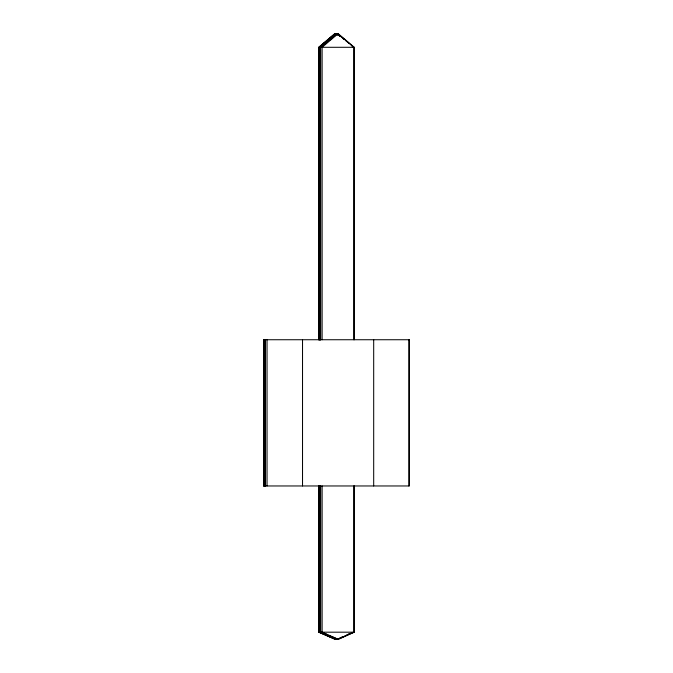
<?xml version="1.0" encoding="UTF-8"?>
<svg xmlns="http://www.w3.org/2000/svg" width="673" height="673" viewBox="0 0 673 673"><rect width="100%" height="100%" fill="white"/><g stroke="black" fill="none" stroke-linecap="round" stroke-linejoin="round"><path stroke-width="1.01" d="M334.759 33.65L318.716 47.295L318.716 339.739M335.087 33.65L318.884 47.295L318.884 339.739M319.204 47.295L319.204 339.739L319.204 47.295L335.247 33.65M319.364 47.295L335.415 33.65M319.524 47.295L335.734 33.65M335.894 33.65L319.843 47.295L319.843 339.739M336.054 33.65L320.012 47.295L320.012 339.739M320.819 47.295L322.342 46M324.638 44.048L337.022 33.65L340.101 36.249M329.543 40.153L331.074 38.849M334.128 36.249L337.181 33.65L340.26 36.249M334.288 36.249L337.341 33.65L344.416 39.497M336.441 639.35L338.309 638.509M338.637 638.509L336.601 639.35L320.163 632.183L320.163 485.965M339.739 638.088L342.7 636.818M347.209 634.715L350.187 633.453M340.058 638.088L343.028 636.818M344.896 635.977L353.317 632.183M354.284 485.965L354.284 632.183L338.384 639.35L322.115 632.183L322.115 485.965M354.284 339.739L354.284 47.295L319.683 47.295L319.683 339.739M320.163 632.183L354.284 632.183M321.467 632.183L327.213 634.715M331.991 636.818L335.028 638.088M321.139 632.183L327.044 634.715M328.803 635.556L337.577 639.35L353.796 632.183L353.796 485.965M320.819 632.183L337.249 639.35M336.921 639.35L320.491 632.183L320.491 485.965M336.281 639.35L319.843 632.183L319.843 485.965M319.364 632.183L335.962 639.35M335.482 639.35L319.044 632.183L319.044 485.965M335.154 639.35L318.716 632.183L318.716 485.965M354.284 47.295L338.149 33.65L322.115 47.295L322.115 339.739M337.669 33.65L353.796 47.295L353.796 339.739M345.956 40.801L349.026 43.4M351.331 45.352L353.636 47.295M342.557 38.201L344.096 39.497M339.932 36.249L336.693 33.65L320.651 47.295L320.651 339.739M338.065 34.954L336.534 33.65L320.491 47.295L320.491 339.739M337.905 34.954L336.374 33.65L320.163 47.295L320.163 339.739M336.206 33.65L337.745 34.954M408.873 339.739L408.873 485.965M373.692 339.739L373.692 485.965M320.651 485.965L320.651 632.183M320.331 47.295L320.331 339.739M320.331 485.965L320.331 632.183M320.012 485.965L320.012 632.183M319.683 485.965L319.683 632.183M319.044 47.295L319.044 339.739M318.884 485.965L318.884 632.183M302.53 339.739L302.53 485.965M267.038 339.739L267.038 485.965M265.414 339.739L265.414 485.965M265.255 339.739L265.255 485.965M265.086 339.739L265.086 485.965M264.767 339.739L264.767 485.965M264.607 339.739L264.607 485.965M264.127 339.739L264.127 485.965M263.967 339.739L263.967 485.965M263.808 339.739L263.808 485.965M409.361 339.739L263.639 339.739L263.639 485.965L409.361 485.965L409.361 339.739M319.204 632.183L319.204 485.965L319.204 632.183"/></g></svg>
